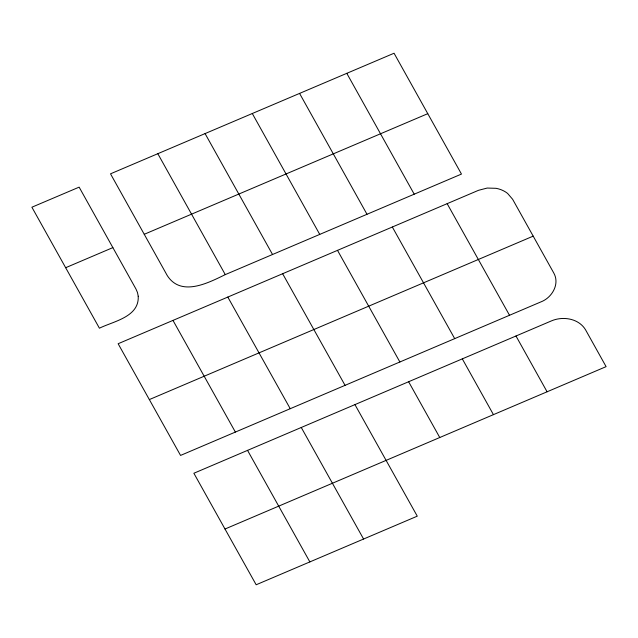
<?xml version="1.0" encoding="UTF-8"?>
<svg xmlns="http://www.w3.org/2000/svg" width="638" height="638" viewBox="0 0 638 638"><rect width="100%" height="100%" fill="white"/><g stroke="black" fill="none" stroke-linecap="round" stroke-linejoin="round"><path stroke-width="0.96" d="M227.814 297.069L478.516 190.307L487.185 188.058L496.109 188.314A26.158 21.556 -9.1 0 1 507.569 193.394L512.617 199.271L553.728 272.928C560.108 284.093 551.934 297.779 540.833 301.934L180.554 455.428L118.142 343.73L227.814 297.069L290.226 408.679M247.544 450.372L551.463 320.882C563.035 315.922 578.818 318.442 585.588 329.87L606.1 366.643L224.999 529.022L193.872 473.252L247.544 450.372L309.861 561.911L417.268 516.166L354.951 404.62M205.077 133.589L110.518 173.823L167.316 275.664C181.2 297.109 208.291 282.873 225.278 274.619L461.473 174.07L394.061 53.233L205.077 133.589L272.53 254.49M65.658 267.713L112.87 247.608M144.252 234.29L427.779 113.668M533.193 236.132L149.332 399.587M309.861 561.911L256.165 584.767L224.999 529.022M447.15 203.658L509.523 315.292M346.793 73.322L414.206 194.167M392.338 227.016L454.695 338.626M462.319 358.891L493.445 414.652M299.581 93.427L366.994 214.272M337.502 250.351L399.874 361.985M408.623 381.739L439.773 437.532M252.305 113.524L319.742 234.393M282.626 273.702L345.062 385.352M157.825 153.718L225.278 274.619M301.256 427.476L363.572 539.014M172.978 320.396L235.374 432.062M515.99 336.003L547.085 391.788M138.215 296.231C139.395 317.062 113.197 321.337 99.416 328.203L31.9 207.214L79.136 187.141L136.014 289.102L137.505 292.579L138.215 296.231"/></g></svg>
